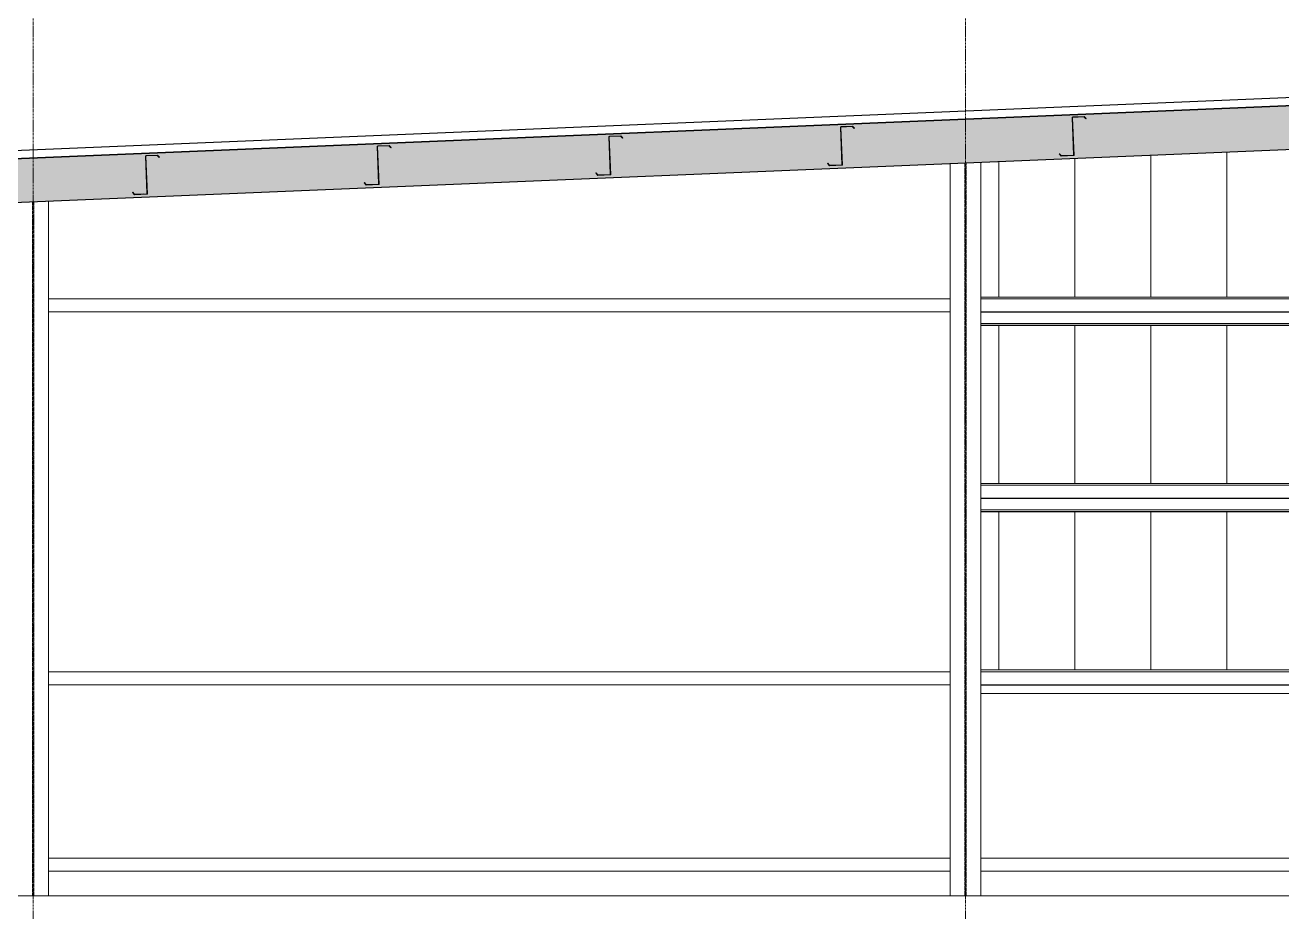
# Model space of a CAD drawing. Header units: inches. Extents: x -23445 to -52, y -314 to 853.
# Drawn here: x -7798.5 to -7473.3, y 182.4 to 411.9 of the extents above; entities that cross this region are included whole.
import ezdxf

# ---------------------------------------------------------------- set-up
doc = ezdxf.new("R2010")
doc.units = ezdxf.units.IN
doc.header["$MEASUREMENT"] = 0
doc.linetypes.add('Grid Line 1_2_', pattern=[0.875, 0.5, -0.125, 0.125, -0.125])
doc.linetypes.add('Hidden 1_8_', pattern=[0.1875, 0.125, -0.0625])
for name, color, linetype, lineweight in [('A-CLNG', 13, 'Continuous', 9), ('A-CLNG-PATT', 13, 'Continuous', 9), ('A-ROOF', 132, 'Continuous', 9), ('A-WALL', 113, 'Continuous', 9), ('A-WALL-PATT', 111, 'Continuous', 25), ('M-HVAC-DUCT', 70, 'Continuous', 9), ('S-BEAM', 12, 'Continuous', 9), ('S-COLS', 52, 'Continuous', 9), ('S-GRID', 1, 'Continuous', 9)]:
    doc.layers.add(name, color=color, linetype=linetype, lineweight=lineweight)
pattern_1 = [(45, (-21606.148, 72.082), (-19.007, 19.007), []), (45, (-21606.148, 100.882), (-19.007, 19.007), [])]

# ---------------------------------------------------------------- blocks, each defined once
blk = doc.blocks.new('W-Wide Flange-Column - B1_E-1528731-Building Section - North_South looking West _ Fitness Center')
at = {"layer": 'S-COLS', "linetype": 'Hidden 1_8_'}
for p, q in [((-21385.21, 376.28), (-21385.21, 186.5)), ((-21384.9, 186.5), (-21384.9, 376.29)), ((-21385.21, 154.5), (-21385.21, 37.12)), ((-21384.9, 37.12), (-21384.9, 154.5)), ((-21385.21, 37.04), (-21385.21, 36.91)), ((-21385.21, 36.82), (-21385.21, 36.44)), ((-21385.21, 36.35), (-21385.21, 36)), ((-21385.21, 35.95), (-21385.21, 35.15)), ((-21384.9, 36.9), (-21384.9, 37.04)), ((-21384.9, 36.5), (-21384.9, 36.84)), ((-21384.9, 36), (-21384.9, 36.37)), ((-21384.9, 35.6), (-21384.9, 35.97)), ((-21385.21, 35.06), (-21385.21, 34.95)), ((-21385.21, 34.88), (-21385.21, 32.5)), ((-21384.9, 35.14), (-21384.9, 35.53)), ((-21384.9, 34.95), (-21384.9, 35.08)), ((-21384.9, 32.5), (-21384.9, 34.88)), ((-21385.21, 32.5), (-21385.21, 31.5)), ((-21385.21, 31.5), (-21385.21, 28.5)), ((-21384.9, 31.5), (-21384.9, 32.5)), ((-21384.9, 28.5), (-21384.9, 31.5)), ((-21385.21, 28.5), (-21385.21, 4)), ((-21384.9, 4), (-21384.9, 28.5)), ((-21385.21, 4), (-21385.21, 1)), ((-21384.9, 1), (-21384.9, 4))]:
    blk.add_line(p, q, dxfattribs=at)
blk = doc.blocks.new('W-Wide Flange-Column - B1_F-1528732-Building Section - North_South looking West _ Fitness Center')
at = {"layer": 'S-COLS', "linetype": 'Hidden 1_8_'}
for p, q in [((-21626.46, 366.23), (-21626.46, 186.5)), ((-21626.15, 186.5), (-21626.15, 366.24)), ((-21626.46, 154.5), (-21626.46, 37.1)), ((-21626.15, 37.1), (-21626.15, 154.5)), ((-21626.46, 37.1), (-21626.46, 36.44)), ((-21626.46, 36.34), (-21626.46, 35.71)), ((-21626.15, 36.46), (-21626.15, 37.1)), ((-21626.15, 35.75), (-21626.15, 36.4)), ((-21626.46, 35.64), (-21626.46, 34.98)), ((-21626.46, 34.88), (-21626.46, 32.5)), ((-21626.15, 34.97), (-21626.15, 35.62)), ((-21626.15, 32.5), (-21626.15, 34.88)), ((-21626.46, 32.5), (-21626.46, 31.5)), ((-21626.46, 31.5), (-21626.46, 28.5)), ((-21626.15, 31.5), (-21626.15, 32.5)), ((-21626.15, 28.5), (-21626.15, 31.5)), ((-21626.46, 28.5), (-21626.46, 4)), ((-21626.15, 4), (-21626.15, 28.5)), ((-21626.46, 4), (-21626.46, 1)), ((-21626.15, 1), (-21626.15, 4))]:
    blk.add_line(p, q, dxfattribs=at)
blk = doc.blocks.new('Girt_Z - 10_D-V110-Building Section - North_South looking West _ Fitness Center')
at = {"layer": 'S-BEAM'}
h = blk.add_hatch(dxfattribs=at)
h.set_pattern_fill('FP_49', color=256, style=0, pattern_type=2)
h.set_pattern_definition(pattern_1)
h.paths.add_polyline_path([(-21360.32, 378.03), (-21356.95, 378.17), (-21357.14, 378.27), (-21360.28, 378.14), (-21360.75, 378.65), (-21360.83, 378.58)], flags=0)
h.paths.add_polyline_path([(-21356.95, 378.17), (-21357.36, 387.97), (-21357.47, 387.97), (-21357.07, 378.35)], flags=0)
h.paths.add_polyline_path([(-21353.93, 387.66), (-21353.85, 387.73), (-21354.35, 388.28), (-21357.29, 388.16), (-21357.29, 388.05), (-21354.4, 388.17)], flags=0)
at = {"layer": 'S-BEAM', "lineweight": 15}
for p, q in [((-21357.47, 387.97), (-21357.07, 378.35)), ((-21356.95, 378.17), (-21357.36, 387.97)), ((-21354.35, 388.28), (-21357.29, 388.16)), ((-21357.29, 388.05), (-21354.4, 388.17)), ((-21354.4, 388.17), (-21353.93, 387.66)), ((-21353.85, 387.73), (-21354.35, 388.28)), ((-21353.93, 387.66), (-21353.85, 387.73)), ((-21360.75, 378.65), (-21360.83, 378.58)), ((-21360.83, 378.58), (-21360.32, 378.03)), ((-21360.28, 378.14), (-21360.75, 378.65)), ((-21360.32, 378.03), (-21356.95, 378.17)), ((-21357.14, 378.27), (-21360.28, 378.14))]:
    blk.add_line(p, q, dxfattribs=at)
for centre, radius, start, end in [((-21357.28, 387.97), 0.187, 92.3859, 182.3859), ((-21357.28, 387.97), 0.0782, 94.5087, 182.3859), ((-21357.15, 378.35), 0.0782, 275.4283, 2.3859)]:
    blk.add_arc(centre, radius, start, end, dxfattribs=at)
blk = doc.blocks.new('Girt_Z - 10_D-V111-Building Section - North_South looking West _ Fitness Center')
at = {"layer": 'S-BEAM', "lineweight": 15}
for p, q in [((-21417.42, 385.47), (-21417.02, 375.85)), ((-21416.9, 375.67), (-21417.31, 385.47)), ((-21414.3, 385.79), (-21417.24, 385.66)), ((-21417.23, 385.55), (-21414.35, 385.67)), ((-21414.35, 385.67), (-21413.88, 385.16)), ((-21413.8, 385.23), (-21414.3, 385.79)), ((-21413.88, 385.16), (-21413.8, 385.23)), ((-21420.7, 376.16), (-21420.78, 376.08)), ((-21420.78, 376.08), (-21420.27, 375.53)), ((-21420.22, 375.64), (-21420.7, 376.16)), ((-21420.27, 375.53), (-21416.9, 375.67)), ((-21417.09, 375.77), (-21420.22, 375.64))]:
    blk.add_line(p, q, dxfattribs=at)
for centre, radius, start, end in [((-21417.23, 385.48), 0.187, 92.3859, 182.3859), ((-21417.23, 385.48), 0.0782, 94.5087, 182.3859), ((-21417.09, 375.85), 0.0782, 275.4283, 2.3859)]:
    blk.add_arc(centre, radius, start, end, dxfattribs=at)
blk = doc.blocks.new('Girt_Z - 10_D-V112-Building Section - North_South looking West _ Fitness Center')
at = {"layer": 'S-BEAM'}
h = blk.add_hatch(dxfattribs=at)
h.set_pattern_fill('FP_49', color=256, style=0, pattern_type=2)
h.set_pattern_definition(pattern_1)
h.paths.add_polyline_path([(-21480.22, 373.03), (-21476.85, 373.17), (-21477.03, 373.27), (-21480.17, 373.14), (-21480.64, 373.66), (-21480.72, 373.58)], flags=0)
h.paths.add_polyline_path([(-21476.85, 373.17), (-21477.25, 382.97), (-21477.36, 382.97), (-21476.96, 373.35)], flags=0)
h.paths.add_polyline_path([(-21473.82, 382.66), (-21473.74, 382.73), (-21474.25, 383.29), (-21477.18, 383.17), (-21477.18, 383.06), (-21474.3, 383.18)], flags=0)
at = {"layer": 'S-BEAM', "lineweight": 15}
for p, q in [((-21477.36, 382.97), (-21476.96, 373.35)), ((-21476.85, 373.17), (-21477.25, 382.97)), ((-21474.25, 383.29), (-21477.18, 383.17)), ((-21477.18, 383.06), (-21474.3, 383.18)), ((-21474.3, 383.18), (-21473.82, 382.66)), ((-21473.74, 382.73), (-21474.25, 383.29)), ((-21473.82, 382.66), (-21473.74, 382.73)), ((-21480.64, 373.66), (-21480.72, 373.58)), ((-21480.72, 373.58), (-21480.22, 373.03)), ((-21480.17, 373.14), (-21480.64, 373.66)), ((-21480.22, 373.03), (-21476.85, 373.17)), ((-21477.03, 373.27), (-21480.17, 373.14))]:
    blk.add_line(p, q, dxfattribs=at)
for centre, radius, start, end in [((-21477.18, 382.98), 0.187, 92.3859, 182.3859), ((-21477.18, 382.98), 0.0782, 94.5087, 182.3859), ((-21477.04, 373.35), 0.0782, 275.4283, 2.3859)]:
    blk.add_arc(centre, radius, start, end, dxfattribs=at)
blk = doc.blocks.new('Girt_Z - 10_D-V113-Building Section - North_South looking West _ Fitness Center')
at = {"layer": 'S-BEAM', "lineweight": 15}
for p, q in [((-21534.2, 380.79), (-21537.13, 380.67)), ((-21537.13, 380.56), (-21534.24, 380.68)), ((-21534.24, 380.68), (-21533.77, 380.16)), ((-21533.69, 380.24), (-21534.2, 380.79)), ((-21537.31, 380.47), (-21536.91, 370.86)), ((-21536.79, 370.67), (-21537.2, 380.48)), ((-21533.77, 380.16), (-21533.69, 380.24)), ((-21540.59, 371.16), (-21540.67, 371.09)), ((-21540.67, 371.09), (-21540.17, 370.53)), ((-21540.12, 370.64), (-21540.59, 371.16)), ((-21536.98, 370.77), (-21540.12, 370.64)), ((-21540.17, 370.53), (-21536.79, 370.67))]:
    blk.add_line(p, q, dxfattribs=at)
for centre, radius, start, end in [((-21537.12, 380.48), 0.187, 92.3859, 182.3859), ((-21537.12, 380.48), 0.0782, 94.5087, 182.3859), ((-21536.99, 370.85), 0.0782, 275.4283, 2.3859)]:
    blk.add_arc(centre, radius, start, end, dxfattribs=at)
blk = doc.blocks.new('Girt_Z - 10_D-V114-Building Section - North_South looking West _ Fitness Center')
at = {"layer": 'S-BEAM'}
h = blk.add_hatch(dxfattribs=at)
h.set_pattern_fill('FP_49', color=256, style=0, pattern_type=2)
h.set_pattern_definition(pattern_1)
h.paths.add_polyline_path([(-21600.11, 368.03), (-21596.74, 368.18), (-21596.93, 368.28), (-21600.07, 368.15), (-21600.54, 368.66), (-21600.62, 368.59)], flags=0)
h.paths.add_polyline_path([(-21596.74, 368.18), (-21597.15, 377.98), (-21597.26, 377.97), (-21596.86, 368.36)], flags=0)
h.paths.add_polyline_path([(-21593.72, 377.66), (-21593.64, 377.74), (-21594.15, 378.29), (-21597.08, 378.17), (-21597.08, 378.06), (-21594.19, 378.18)], flags=0)
at = {"layer": 'S-BEAM', "lineweight": 15}
for p, q in [((-21597.26, 377.97), (-21596.86, 368.36)), ((-21596.74, 368.18), (-21597.15, 377.98)), ((-21594.15, 378.29), (-21597.08, 378.17)), ((-21597.08, 378.06), (-21594.19, 378.18)), ((-21594.19, 378.18), (-21593.72, 377.66)), ((-21593.64, 377.74), (-21594.15, 378.29)), ((-21593.72, 377.66), (-21593.64, 377.74)), ((-21600.54, 368.66), (-21600.62, 368.59)), ((-21600.62, 368.59), (-21600.11, 368.03)), ((-21600.07, 368.15), (-21600.54, 368.66)), ((-21600.11, 368.03), (-21596.74, 368.18)), ((-21596.93, 368.28), (-21600.07, 368.15))]:
    blk.add_line(p, q, dxfattribs=at)
for centre, radius, start, end in [((-21597.07, 377.98), 0.187, 92.3859, 182.3859), ((-21597.07, 377.98), 0.0782, 94.5087, 182.3859), ((-21596.94, 368.35), 0.0782, 275.4283, 2.3859)]:
    blk.add_arc(centre, radius, start, end, dxfattribs=at)
blk = doc.blocks.new('Girt_Z - 10_D-1255199-Building Section - North_South looking West _ Fitness Center')
at = {"layer": 'S-BEAM'}
for p, q in [((-21622.3, 196.31), (-21389.05, 196.31)), ((-21381.05, 196.31), (-21146.8, 196.31)), ((-21622.3, 192.94), (-21389.05, 192.94)), ((-21381.05, 192.94), (-21146.8, 192.94))]:
    blk.add_line(p, q, dxfattribs=at)
blk = doc.blocks.new('Girt_Z - 10_D-1254871-Building Section - North_South looking West _ Fitness Center')
at = {"layer": 'S-BEAM'}
for p, q in [((-21622.3, 244.56), (-21389.05, 244.56)), ((-21381.05, 245.04), (-21146.8, 245.04)), ((-21381.05, 244.56), (-21146.8, 244.56)), ((-21622.3, 241.19), (-21389.05, 241.19)), ((-21381.05, 241.19), (-21146.8, 241.19)), ((-21381.05, 241.11), (-21146.8, 241.11))]:
    blk.add_line(p, q, dxfattribs=at)
blk = doc.blocks.new('Girt_Z - 10_D-1249026-Building Section - North_South looking West _ Fitness Center')
at = {"layer": 'S-BEAM'}
for p, q in [((-21381.05, 341.54), (-21146.8, 341.54)), ((-21622.3, 341.06), (-21389.05, 341.06)), ((-21381.05, 341.06), (-21146.8, 341.06)), ((-21622.3, 337.69), (-21389.05, 337.69)), ((-21381.05, 337.69), (-21146.8, 337.69)), ((-21381.05, 337.61), (-21146.8, 337.61)), ((-21381.05, 334.72), (-21146.8, 334.72)), ((-21381.05, 334.27), (-21146.8, 334.27)), ((-21381.05, 334.19), (-21146.8, 334.19))]:
    blk.add_line(p, q, dxfattribs=at)
blk = doc.blocks.new('Girt_Z - 10_D-1255459-Building Section - North_South looking West _ Fitness Center')
at = {"layer": 'S-BEAM'}
for p, q in [((-21381.05, 293.29), (-21146.8, 293.29)), ((-21381.05, 292.81), (-21146.8, 292.81)), ((-21381.05, 289.44), (-21146.8, 289.44)), ((-21381.05, 289.36), (-21146.8, 289.36)), ((-21381.05, 286.47), (-21146.8, 286.47)), ((-21381.05, 286.02), (-21146.8, 286.02)), ((-21381.05, 285.94), (-21146.8, 285.94))]:
    blk.add_line(p, q, dxfattribs=at)

msp = doc.modelspace()

# ---------------------------------------------------------------- hatches: boundary and pattern name
at = {"layer": 'A-CLNG-PATT'}
h = msp.add_hatch(dxfattribs=at)
h.set_pattern_fill('FP_47', color=256, style=0, pattern_type=2)
h.set_pattern_definition([(161.57, (-21605.188, 73.042), (-7.6802237, -0.0009796), [0, -54.643, 6.067, 0]), (18.43, (-21607.108, 73.042), (-7.6802237, 0.0009796), [0, -54.643, 6.067, 0]), (108.43, (-21605.188, 73.042), (3.8382953, -19.20136532), [18.211, -42.499]), (71.57, (-21607.108, 73.042), (3.8382953, 19.20136532), [18.211, -42.499])])
h.paths.add_polyline_path([(-8540.82995, 335.21711), (-7305.20495, 386.70148), (-7305.20495, 397.96125), (-8540.82995, 346.47687), (-8540.82995, 343.72475)], flags=0)
at = {"layer": 'A-WALL-PATT', "lineweight": 9}
h = msp.add_hatch(dxfattribs=at)
h.set_pattern_fill('FP_55', color=256, style=0, pattern_type=2)
h.set_pattern_definition([(90, (-21385.178, 0), (-19.685, 1e-15), [])])
h.paths.add_polyline_path([(-7304.4549, 337.6875), (-7304.26745, 337.79688), (-7294.6424, 337.79688), (-7294.64237, 337.6875), (-7304.34552, 337.6875)], flags=0)
h.paths.add_polyline_path([(-7290.93681, 239.5625), (-7290.99931, 336.18786), (-7293.00031, 336.25036), (-7292.93781, 398.23546), (-7290.93681, 398.23546), (-7290.99931, 398.56905), (-7305.20495, 397.96125), (-7305.20495, 397.421), (-7296.08777, 397.80088), (-7296.06092, 397.48675), (-7294.64245, 397.48675), (-7294.64245, 397.37738), (-7296.07012, 397.37738), (-7295.77869, 389.80682), (-7297.95495, 389.65691), (-7297.90395, 389.59613), (-7294.63836, 389.59613), (-7294.64245, 389.48675), (-7297.95495, 389.48675), (-7298.14093, 389.70839), (-7305.20495, 389.41405), (-7305.20495, 388.92447), (-7304.45495, 388.92447), (-7304.4549, 341.0625), (-7303.88036, 341.54459), (-7303.81006, 341.4608), (-7304.34552, 341.0115), (-7304.38967, 337.79688), (-7304.45495, 337.61224), (-7304.45495, 335), (-7294.56427, 335), (-7294.56427, 337.61224), (-7294.45495, 337.60938), (-7294.4549, 335), (-7291.95495, 335), (-7291.95495, 239.5625)], flags=0)
h.paths.add_polyline_path([(-7316.95495, 245.04459), (-7316.95495, 285.93978), (-7551.20495, 285.93978), (-7551.20495, 245.04459), (-7344.94249, 245.04459)], flags=0)
h.paths.add_polyline_path([(-7499.86649, 293.29459), (-7316.95495, 293.29459), (-7316.95495, 334.18978), (-7551.20495, 334.18978), (-7551.20495, 293.29459)], flags=0)
h.paths.add_polyline_path([(-7291.45501, 335.18119), (-7293.45495, 335.18119), (-7293.45495, 337.18113), (-7293.26751, 336.99369), (-7293.21259, 335.4236), (-7292.93781, 335.36869), (-7291.64251, 335.36869)], flags=0)
h.paths.add_polyline_path([(-7467.15434, 341.54459), (-7316.95495, 341.54459), (-7316.95495, 386.2119), (-7551.20495, 376.45148), (-7551.20495, 341.54459), (-7467.56285, 341.54459)], flags=0)
h.paths.add_polyline_path([(-7294.56433, 389.6742), (-7294.56433, 397.29928), (-7294.45495, 397.29928), (-7294.45495, 389.67425)], flags=0)

# ---------------------------------------------------------------- linework, layer by layer
at = {"layer": 'A-CLNG', "lineweight": 25}
for p, q in [((-7305.20495, 397.96125), (-8540.82995, 346.47687)), ((-8540.82995, 335.21711), (-7305.20495, 386.70148))]:
    msp.add_line(p, q, dxfattribs=at)
at = {"layer": 'A-ROOF', "lineweight": 25}
for p, q in [((-7290.60513, 400.64976), (-8603.2474, 345.95634)), ((-8603.2474, 343.9546), (-7290.60513, 398.64803))]:
    msp.add_line(p, q, dxfattribs=at)
at = {"layer": 'A-WALL'}
for p, q in [((-7290.93681, 398.57165), (-7555.26745, 387.55788)), ((-7316.95495, 238.939), (-7551.20495, 238.939))]:
    msp.add_line(p, q, dxfattribs=at)
at = {"layer": 'M-HVAC-DUCT'}
msp.add_line((-7390.07995, 186.5), (-8445.95246, 186.5), dxfattribs=at)
at = {"layer": 'S-COLS'}
for p, q in [((-7559.20495, 376.11815), (-7559.20495, 186.5)), ((-7551.20495, 376.45148), (-7551.20495, 186.5)), ((-7792.45495, 366.3994), (-7792.45495, 186.5))]:
    msp.add_line(p, q, dxfattribs=at)
at = {"layer": 'S-GRID', "linetype": 'Grid Line 1_2_'}
for p, q in [((-7796.45495, -293.03588), (-7796.45495, 738.65708)), ((-7796.45495, -293.03588), (-7796.45495, 738.65708)), ((-7555.20495, -293.03588), (-7555.20495, 738.65708)), ((-7555.20495, -293.03588), (-7555.20495, 738.65708))]:
    msp.add_line(p, q, dxfattribs=at)

# ---------------------------------------------------------------- block references
at = {"layer": 'S-BEAM'}
for name in ['Girt_Z - 10_D-V110-Building Section - North_South looking West _ Fitness Center', 'Girt_Z - 10_D-V111-Building Section - North_South looking West _ Fitness Center', 'Girt_Z - 10_D-V113-Building Section - North_South looking West _ Fitness Center', 'Girt_Z - 10_D-V112-Building Section - North_South looking West _ Fitness Center', 'Girt_Z - 10_D-V114-Building Section - North_South looking West _ Fitness Center', 'Girt_Z - 10_D-1249026-Building Section - North_South looking West _ Fitness Center', 'Girt_Z - 10_D-1255459-Building Section - North_South looking West _ Fitness Center', 'Girt_Z - 10_D-1254871-Building Section - North_South looking West _ Fitness Center', 'Girt_Z - 10_D-1255199-Building Section - North_South looking West _ Fitness Center']:
    msp.add_blockref(name, (13829.84786, 0), dxfattribs=at)
at = {"layer": 'S-COLS', "linetype": 'Hidden 1_8_'}
for name in ['W-Wide Flange-Column - B1_E-1528731-Building Section - North_South looking West _ Fitness Center', 'W-Wide Flange-Column - B1_F-1528732-Building Section - North_South looking West _ Fitness Center']:
    msp.add_blockref(name, (13829.84786, 0), dxfattribs=at)

doc.saveas('drawing.dxf')
